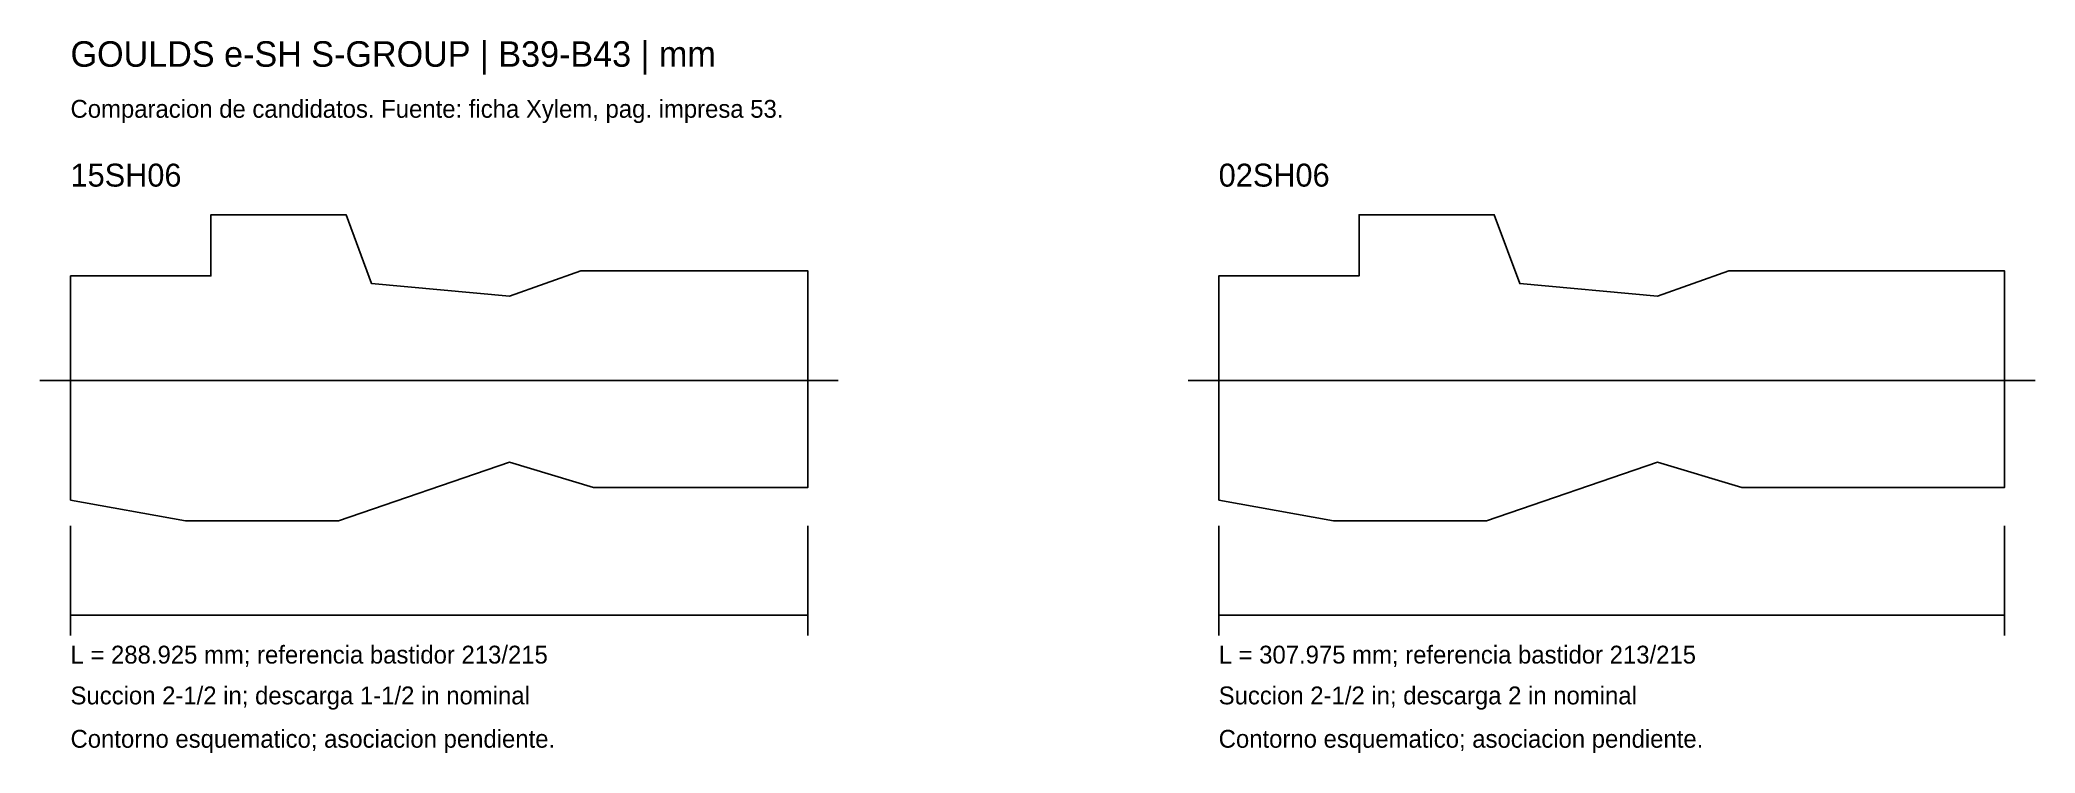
# Model space of a CAD drawing. Header units: millimetres. Extents: x -12 to 770, y -69 to 211.
import ezdxf

# ---------------------------------------------------------------- set-up
doc = ezdxf.new("R2010")
doc.units = ezdxf.units.MM
for name, color, linetype in [('COTAS_CATALOGO', 3, 'Continuous'), ('EJES', 4, 'Continuous'), ('NOTAS', 7, 'Continuous'), ('PERFIL_ESTIMADO', 8, 'Continuous')]:
    doc.layers.add(name, color=color, linetype=linetype)

msp = doc.modelspace()

# ---------------------------------------------------------------- linework, layer by layer
at = {"layer": 'COTAS_CATALOGO'}
for p, q in [((0, -23), (0, 20)), ((288.925, -23), (288.925, 20)), ((450, -23), (450, 20)), ((757.975, -23), (757.975, 20)), ((0, -15), (288.925, -15)), ((450, -15), (757.975, -15))]:
    msp.add_line(p, q, dxfattribs=at)
at = {"layer": 'EJES'}
for p, q in [((-12, 77), (300.925, 77)), ((438, 77), (769.975, 77))]:
    msp.add_line(p, q, dxfattribs=at)
at = {"layer": 'PERFIL_ESTIMADO'}
for points in [[(0, 30), (0, 118), (55, 118), (55, 142), (108, 142), (118, 115), (172, 110), (200, 120), (288.925, 120), (288.925, 35), (205, 35), (172, 45), (105, 22), (45, 22)], [(450, 30), (450, 118), (505, 118), (505, 142), (558, 142), (568, 115), (622, 110), (650, 120), (757.975, 120), (757.975, 35), (655, 35), (622, 45), (555, 22), (495, 22)]]:
    msp.add_lwpolyline(points, close=True, dxfattribs=at)

# ---------------------------------------------------------------- texts
at = {"layer": 'NOTAS'}
for s, height, p in [('GOULDS e-SH S-GROUP | B39-B43 | mm', 10, (0, 200)), ('Comparacion de candidatos. Fuente: ficha Xylem, pag. impresa 53.', 7, (0, 180)), ('15SH06', 9, (0, 153)), ('02SH06', 9, (450, 153)), ('L = 288.925 mm; referencia bastidor 213/215', 7, (0, -34)), ('L = 307.975 mm; referencia bastidor 213/215', 7, (450, -34)), ('Succion 2-1/2 in; descarga 1-1/2 in nominal', 7, (0, -50)), ('Succion 2-1/2 in; descarga 2 in nominal', 7, (450, -50)), ('Contorno esquematico; asociacion pendiente.', 7, (0, -67)), ('Contorno esquematico; asociacion pendiente.', 7, (450, -67))]:
    msp.add_text(s, height=height, dxfattribs=at).set_placement(p)

doc.saveas('drawing.dxf')
